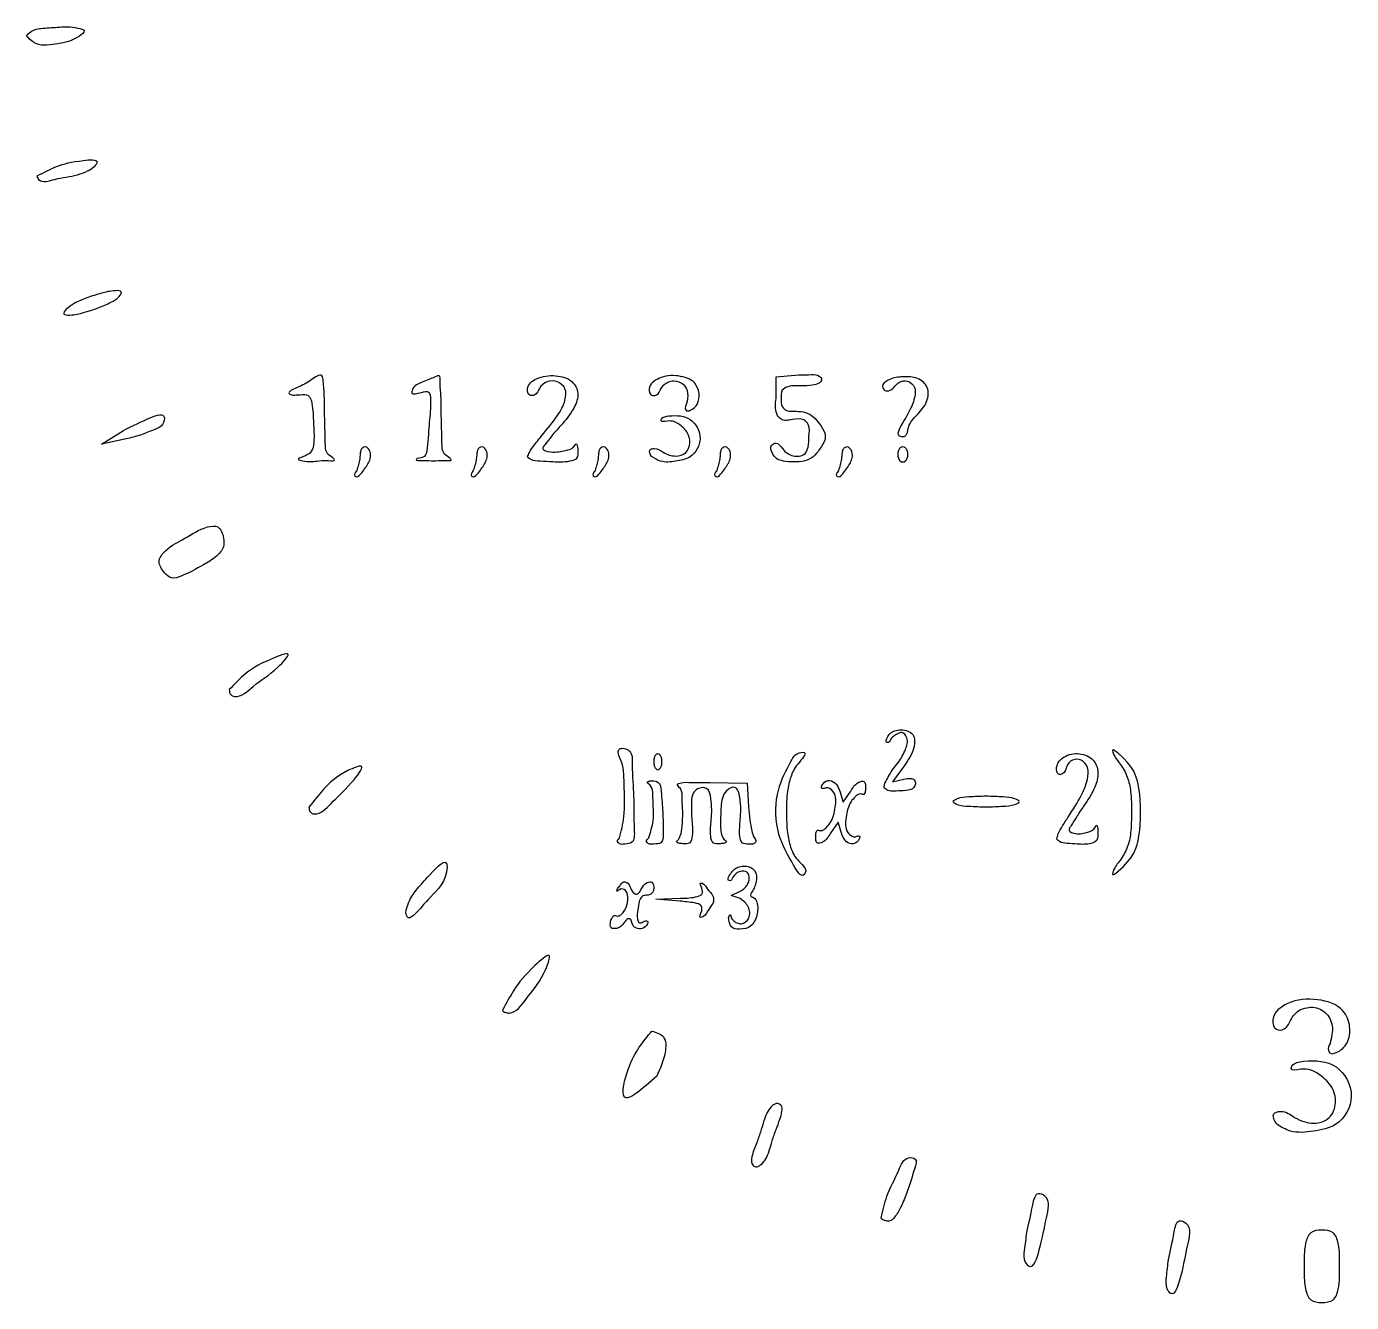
# Model space of a CAD drawing. Extents: x 376 to 676, y 43 to 343.
# Drawn here: x 376.5 to 526.9, y 43.2 to 188.2 of the extents above; entities that cross this region are included whole.
import ezdxf

# ---------------------------------------------------------------- set-up
doc = ezdxf.new("R2010")
doc.units = 0
doc.layers.get('0').update_dxf_attribs({"linetype": 'CONTINUOUS'})

msp = doc.modelspace()

# ---------------------------------------------------------------- linework, layer by layer
at = {"color": 7}
for p, q in [((376.457566, 187.08532), (376.457566, 187.08532)), ((377.655826, 171.192334), (377.655826, 171.192391)), ((380.960337, 156.058063), (380.960337, 156.058063)), ((461.564528, 148.381579), (464.155921, 148.587683)), ((461.564528, 145.907213), (461.564528, 148.381579)), ((451.376955, 145.251721), (451.376955, 145.251721)), ((384.962813, 140.735214), (387.464374, 142.298525)), ((475.385402, 141.951078), (475.385402, 141.951078)), ((387.96467, 141.380227), (384.962813, 140.735214)), ((407.893651, 139.312303), (407.893651, 139.312303)), ((420.821743, 139.104737), (420.821743, 139.104737)), ((433.346906, 139.263577), (433.346906, 139.263603)), ((447.432024, 139.321992), (447.432024, 139.321955)), ((461.187366, 139.596413), (461.187366, 139.596413)), ((475.385402, 139.571606), (475.385402, 139.571606)), ((413.947458, 137.747102), (413.947458, 137.747102)), ((427.192458, 137.747102), (427.192458, 137.747102)), ((441.013303, 137.747102), (441.013303, 137.747102)), ((454.834177, 137.747102), (454.834177, 137.747102)), ((468.655051, 137.747102), (468.655051, 137.747102)), ((392.133938, 126.126387), (392.133938, 126.126367)), ((399.478461, 112.855875), (399.478461, 112.855875)), ((447.673776, 104.661606), (447.673776, 104.661606)), ((476.138399, 104.220939), (474.797589, 102.391481)), ((454.041951, 102.314931), (458.287448, 102.248632)), ((474.029747, 102.406199), (474.029747, 102.406199)), ((474.797589, 102.391481), (476.094796, 102.688819)), ((458.287448, 102.248632), (458.437788, 99.545919)), ((468.818796, 101.309261), (469.177755, 100.06827)), ((469.177755, 100.06827), (470.055946, 101.309261)), ((408.532715, 99.499711), (408.532715, 99.499711)), ((481.637471, 100.137276), (481.637471, 100.137276)), ((468.62443, 97.793376), (467.746239, 96.55238)), ((468.983416, 96.55238), (468.62443, 97.793376)), ((443.805666, 96.035222), (443.805666, 96.035222)), ((447.107949, 96.035222), (447.107723, 96.035222)), ((450.386157, 95.710858), (450.386157, 95.710858)), ((466.07077, 96.251844), (466.07077, 96.251844)), ((493.430465, 95.893337), (493.430465, 95.893577)), ((500.640424, 93.457079), (500.640424, 93.457079)), ((463.551316, 92.930927), (463.551316, 92.930746)), ((447.909657, 89.050803), (450.672472, 89.164877)), ((450.662961, 88.831584), (447.909657, 89.050803)), ((456.470163, 89.475245), (457.49669, 89.960857)), ((457.49669, 89.131936), (456.470163, 89.475245)), ((419.520077, 87.505549), (419.520134, 87.505549)), ((453.154306, 87.739184), (453.154306, 87.739184)), ((442.784756, 86.560849), (442.784982, 86.560849)), ((456.201911, 86.715115), (456.201911, 86.715115)), ((430.490958, 76.440507), (430.490958, 76.440507)), ((447.465496, 74.07163), (447.465496, 74.07163)), ((524.473837, 72.66714), (524.473837, 72.66714)), ((518.393528, 63.527449), (518.393528, 63.527647)), ((459.015045, 60.458593), (459.015045, 60.458593)), ((473.517458, 52.856655), (473.517542, 52.856655)), ((490.005614, 51.212033), (490.005614, 51.212033)), ((506.125103, 48.129828), (506.125046, 48.129828)), ((521.547221, 47.359277), (521.547221, 47.359277))]:
    msp.add_line(p, q, dxfattribs=at)
for points, knots in [([(380.20988, 188.096994), (380.819649, 188.131396), (381.658794, 188.178739), (383.31953, 187.74119), (381.779448, 186.506413), (380.209733, 186.25565), (377.762, 185.797854), (376.807362, 186.740074), (376.457566, 187.08532)], [0, 0, 0, 0, 2.074821, 2.85531, 3.649552, 6.234218, 8.68664, 10.10494, 10.10494, 10.10494, 10.10494]), ([(376.457566, 187.08532), (376.617685, 187.275308), (377.084883, 187.829657), (378.514031, 187.998836), (379.590252, 188.061129), (380.20988, 188.096994)], [0, 0, 0, 0, 0.728007, 2.124197, 4.018918, 4.018918, 4.018918, 4.018918]), ([(377.655826, 171.192391), (378.4225, 171.582316), (380.162583, 172.467311), (381.882103, 172.862954), (384.825561, 173.148518), (384.073102, 172.067974), (383.292295, 171.680643), (381.739444, 171.07111), (380.105866, 170.989725), (378.021036, 170.266356), (377.725026, 171.01688), (377.655826, 171.192334)], [0, 0, 0, 0, 2.462554, 5.589138, 7.137075, 7.729647, 8.692752, 9.904366, 12.542841, 14.270076, 14.797055, 14.797055, 14.797055, 14.797055]), ([(380.960337, 156.058063), (381.259139, 156.285221), (381.978628, 156.832199), (383.338981, 157.39424), (384.990945, 157.876878), (386.067064, 158.172307), (387.447267, 158.178677), (386.833454, 157.236494), (385.942068, 156.796763), (384.58671, 156.133622), (382.932889, 155.688725), (381.85796, 155.369267), (380.476341, 155.391656), (380.804354, 155.843292), (380.960337, 156.058063)], [0, 0, 0, 0, 1.120517, 2.698114, 4.424686, 6.057248, 6.721311, 7.323451, 8.443968, 10.021564, 11.748137, 13.380674, 14.04475, 14.646884, 14.646884, 14.646884, 14.646884]), ([(407.893651, 139.312303), (408.225511, 139.458274), (408.922679, 139.764926), (409.182215, 141.345783), (409.011751, 143.177044), (409.01055, 144.874583), (408.610612, 146.434562), (407.628887, 146.340089), (406.989656, 146.317255), (406.541955, 146.291882), (405.969259, 146.647379), (407.755671, 147.371166), (408.374707, 147.72494), (410.056922, 148.919143), (410.197483, 147.435836), (410.298289, 146.074229), (410.297477, 143.669972), (410.392597, 141.634331), (410.387601, 139.601178), (411.15149, 139.292659), (411.600402, 138.809753), (410.300271, 138.908827), (409.391871, 138.799559), (408.339442, 138.701373), (407.033129, 138.989007), (407.579562, 139.194301), (407.893651, 139.312303)], [0, 0, 0, 0, 1.023294, 2.149719, 4.377118, 6.595774, 7.566293, 8.446352, 9.099819, 9.567623, 9.779375, 10.847582, 12.751258, 14.033568, 14.679106, 16.322966, 18.622652, 21.542674, 22.989838, 23.797559, 23.975019, 24.655629, 25.968864, 27.637243, 28.131984, 28.800784, 28.800784, 28.800784, 28.800784]), ([(420.821743, 139.104737), (421.137462, 139.140881), (421.822482, 139.219302), (422.069811, 141.06378), (422.143362, 143.133593), (422.404548, 145.048009), (422.26251, 146.844721), (421.238954, 146.620877), (420.055963, 146.227115), (420.424795, 147.496007), (421.399884, 147.713025), (422.295417, 148.16683), (422.831902, 148.339801), (423.456572, 148.63007), (423.390217, 147.337633), (423.583757, 146.123159), (423.526446, 143.650191), (423.638551, 141.636081), (423.634276, 139.602396), (424.392887, 139.291036), (424.847074, 138.815333), (423.545244, 138.937158), (422.692922, 138.779676), (421.842542, 138.932808), (420.53814, 138.821108), (420.773641, 139.056631), (420.821743, 139.104737)], [0, 0, 0, 0, 0.857098, 1.859659, 4.817617, 7.313008, 8.254546, 9.052755, 10.118436, 10.636297, 12.083709, 12.928262, 13.593736, 13.938501, 14.577687, 16.220285, 18.519839, 21.439862, 22.887026, 23.694721, 23.869013, 24.54802, 25.860766, 27.17348, 27.852486, 28.026775, 28.026775, 28.026775, 28.026775]), ([(433.346906, 139.263603), (433.416107, 139.446363), (433.61073, 139.960363), (434.212402, 140.757809), (435.310382, 142.10779), (436.62932, 143.686794), (437.639212, 145.442625), (437.819201, 147.04573), (436.784591, 147.937586), (435.512788, 147.962377), (434.671145, 147.177338), (434.380343, 146.270383), (433.453143, 146.175635), (433.166083, 147.378278), (434.563992, 148.429971), (436.44486, 148.627887), (438.433654, 148.14198), (439.295952, 146.430458), (438.570602, 144.52795), (437.337405, 143.07968), (436.112173, 141.724787), (435.533178, 140.926918), (434.810428, 140.046383), (436.401238, 139.707221), (437.446088, 140.009854), (438.525837, 140.151077), (438.879773, 140.869342), (439.069829, 140.400699), (439.048889, 139.948952), (439.097233, 139.008576), (437.727559, 138.651009), (436.386256, 138.693828), (434.923506, 138.776435), (433.877914, 138.832458), (433.474016, 139.160378), (433.346906, 139.263577)], [0, 0, 0, 0, 0.584326, 1.643376, 2.963916, 5.824502, 7.772161, 9.067919, 10.218666, 11.417511, 12.54951, 13.461944, 14.024585, 14.77194, 16.319469, 18.501909, 20.50807, 21.957802, 23.64036, 26.216375, 27.767991, 28.947895, 29.50874, 30.466191, 32.167249, 33.381312, 33.621115, 33.860631, 34.418174, 35.28777, 36.15907, 38.066872, 39.519205, 40.572734, 41.056549, 41.056549, 41.056549, 41.056549]), ([(451.376955, 145.251721), (451.486291, 145.688732), (451.687299, 146.492148), (451.114343, 147.655181), (450.128033, 147.998728), (449.358897, 147.834676), (448.82944, 147.538466), (448.44517, 146.968116), (448.197729, 146.27094), (447.274724, 146.175726), (446.983128, 147.400741), (448.435735, 148.476117), (450.3626, 148.626259), (452.340715, 148.022864), (452.927127, 146.526989), (452.759517, 145.267281), (452.093734, 144.651918), (451.420972, 144.426094), (451.175658, 144.835067), (451.296887, 145.085991), (451.376955, 145.251721)], [0, 0, 0, 0, 1.317873, 2.422824, 3.537116, 4.152224, 4.755388, 5.294799, 6.207232, 6.769872, 7.517227, 9.121617, 11.361284, 13.394604, 14.67261, 15.86132, 16.946819, 17.369998, 17.635845, 18.152994, 18.152994, 18.152994, 18.152994]), ([(464.155921, 148.587683), (464.643237, 148.605056), (465.415627, 148.632591), (466.383465, 148.63437), (466.877378, 148.067109), (466.391192, 147.527974), (465.552791, 147.403989), (464.351686, 147.297828), (463.182935, 147.443942), (462.086082, 146.889797), (462.16749, 145.910288), (462.098843, 145.021764), (462.882587, 144.403603), (463.858235, 144.505971), (464.911891, 144.390462), (465.876313, 143.879206), (466.532105, 143.002837), (467.159424, 142.150124), (467.159958, 141.023644), (466.520157, 140.162562), (465.855708, 139.242907), (464.763761, 138.746028), (463.593368, 138.680981), (462.513387, 138.76132), (461.613903, 139.003129), (461.315215, 139.418585), (461.187366, 139.596413)], [0, 0, 0, 0, 1.475294, 2.338321, 2.813317, 3.290516, 4.11162, 5.363234, 6.88423, 7.648843, 8.607726, 9.528506, 10.187149, 11.278643, 12.36255, 13.350367, 14.437685, 15.63223, 16.425854, 17.620401, 18.754732, 19.79043, 21.083318, 22.225116, 23.081987, 23.723226, 23.723226, 23.723226, 23.723226]), ([(475.385402, 141.951078), (475.435242, 142.099134), (475.581526, 142.533692), (475.997072, 143.270159), (476.700215, 144.418816), (477.343608, 145.74573), (477.45358, 147.406316), (476.433259, 148.006506), (475.777857, 147.857033), (475.375, 147.669504), (475.021816, 147.256536), (474.631105, 146.810427), (473.894372, 146.709531), (473.467468, 147.475942), (474.496386, 148.210114), (475.785194, 148.393437), (477.411715, 148.444953), (478.891378, 147.453146), (478.893762, 145.570659), (477.945678, 144.421357), (477.107989, 143.588306), (476.693738, 142.974383), (476.529141, 142.417306), (476.497617, 141.978817), (476.283039, 141.673251), (475.96523, 141.558428), (475.686341, 141.619318), (475.448734, 141.737338), (475.405032, 141.884827), (475.385402, 141.951078)], [0, 0, 0, 0, 0.46796, 1.373503, 2.526254, 4.497982, 5.871582, 6.9656, 7.408412, 7.862171, 8.268504, 9.023214, 9.616868, 10.159526, 11.090493, 12.602967, 14.297265, 15.817517, 17.35323, 19.284363, 20.141637, 20.914465, 21.470327, 21.868367, 22.215113, 22.523996, 22.818305, 23.063036, 23.262618, 23.262618, 23.262618, 23.262618]), ([(461.187366, 139.596413), (461.028007, 139.9709), (460.785052, 140.541835), (461.754036, 141.053705), (462.250311, 140.209411), (462.832874, 139.668697), (463.500871, 139.369969), (464.217958, 139.320718), (464.944744, 139.618396), (465.312131, 140.526695), (465.262532, 141.62237), (465.460518, 142.807986), (464.591323, 143.708267), (463.438183, 143.523941), (462.194867, 143.293772), (461.381669, 144.463565), (461.490375, 145.321784), (461.564528, 145.907213)], [0, 0, 0, 0, 1.01753, 1.551304, 2.58407, 3.305935, 4.037187, 4.702004, 5.435582, 6.212249, 7.434889, 8.798125, 9.526179, 10.798652, 12.099866, 12.900194, 14.617756, 14.617756, 14.617756, 14.617756]), ([(387.464374, 142.298525), (388.23163, 142.676517), (389.478527, 143.290806), (392.306687, 144.51743), (392.013281, 142.771963), (390.855507, 142.365307), (389.575892, 141.767958), (388.520499, 141.513984), (387.96467, 141.380227)], [0, 0, 0, 0, 3.023682, 4.913905, 5.823952, 6.880571, 8.41242, 10.116799, 10.116799, 10.116799, 10.116799]), ([(447.432024, 139.321955), (447.272742, 139.605368), (447.001168, 140.088583), (448.003594, 140.367243), (448.829726, 139.679769), (450.060241, 139.235756), (451.441683, 139.635179), (451.916293, 140.919697), (451.555145, 142.182074), (450.492014, 143.083509), (449.649219, 143.505287), (448.415645, 143.197775), (448.667984, 143.854055), (449.986534, 144.034243), (452.007937, 143.943081), (453.413155, 141.38357), (452.117905, 139.129436), (450.172413, 138.773518), (448.586034, 138.598808), (447.766099, 139.112637), (447.432024, 139.321992)], [0, 0, 0, 0, 0.762004, 1.299207, 2.412247, 3.886523, 5.090683, 6.277798, 7.566318, 8.825301, 10.19253, 10.893212, 11.067848, 11.986234, 14.429337, 16.870701, 19.218684, 20.967504, 22.647421, 23.80252, 23.80252, 23.80252, 23.80252]), ([(413.947458, 137.747102), (414.017253, 137.960376), (414.158273, 138.391298), (414.299339, 139.018904), (414.334683, 139.57099), (414.386378, 140.019893), (414.589903, 140.337577), (415.092838, 140.550567), (415.692543, 139.687752), (415.338263, 138.513904), (414.69339, 137.731572), (414.122637, 136.928755), (413.556991, 137.178091), (413.77562, 137.496688), (413.947458, 137.747102)], [0, 0, 0, 0, 0.673437, 1.360686, 1.91926, 2.338139, 2.697148, 3.008045, 3.802488, 5.045045, 6.430366, 7.184078, 7.365231, 8.030534, 8.030534, 8.030534, 8.030534]), ([(427.192458, 137.747102), (427.262258, 137.960375), (427.403289, 138.391295), (427.544345, 139.018905), (427.579681, 139.57099), (427.631377, 140.019895), (427.834914, 140.337581), (428.337861, 140.550564), (428.937563, 139.687753), (428.583267, 138.513903), (427.938386, 137.73157), (427.367642, 136.928762), (426.801981, 137.178084), (427.020616, 137.496687), (427.192458, 137.747102)], [0, 0, 0, 0, 0.67344, 1.360688, 1.919262, 2.338141, 2.697155, 3.00807, 3.802507, 5.045066, 6.430391, 7.184099, 7.365263, 8.030568, 8.030568, 8.030568, 8.030568]), ([(441.013303, 137.747102), (441.083109, 137.960375), (441.224151, 138.391292), (441.365198, 139.018906), (441.400523, 139.570991), (441.452229, 140.0199), (441.655781, 140.337581), (442.158732, 140.550564), (442.758438, 139.687754), (442.404141, 138.513904), (441.759259, 137.731565), (441.188515, 136.928765), (440.622847, 137.178078), (440.841472, 137.496686), (441.013303, 137.747102)], [0, 0, 0, 0, 0.673444, 1.360691, 1.919264, 2.338144, 2.697166, 3.008088, 3.802525, 5.045084, 6.430409, 7.184118, 7.365288, 8.030588, 8.030588, 8.030588, 8.030588]), ([(454.834177, 137.747102), (454.903977, 137.960375), (455.045008, 138.391295), (455.186065, 139.018905), (455.221398, 139.570991), (455.273103, 140.019897), (455.476644, 140.337576), (455.979582, 140.550567), (456.579291, 139.687753), (456.22501, 138.513907), (455.580134, 137.73156), (455.009379, 136.928761), (454.443716, 137.178082), (454.662342, 137.496686), (454.834177, 137.747102)], [0, 0, 0, 0, 0.67344, 1.360688, 1.919262, 2.338142, 2.697159, 3.008063, 3.802505, 5.045063, 6.430383, 7.184102, 7.365267, 8.030568, 8.030568, 8.030568, 8.030568]), ([(468.655051, 137.747102), (468.724851, 137.960375), (468.865882, 138.391295), (469.006939, 139.018905), (469.042272, 139.570991), (469.093977, 140.019897), (469.297517, 140.337576), (469.800456, 140.550567), (470.400164, 139.687753), (470.045877, 138.513897), (469.40098, 137.731581), (468.830239, 136.928759), (468.264589, 137.178087), (468.483215, 137.496688), (468.655051, 137.747102)], [0, 0, 0, 0, 0.67344, 1.360688, 1.919262, 2.338142, 2.697159, 3.008063, 3.802505, 5.045063, 6.430395, 7.184097, 7.365256, 8.030557, 8.030557, 8.030557, 8.030557]), ([(475.385402, 139.571606), (475.399957, 139.719671), (475.426788, 139.992619), (475.629747, 140.327678), (475.960966, 140.484585), (476.294023, 140.327682), (476.490003, 139.992621), (476.562683, 139.571605), (476.490004, 139.150588), (476.294024, 138.815524), (475.960966, 138.658621), (475.629747, 138.815529), (475.426788, 139.15059), (475.399957, 139.42354), (475.385402, 139.571606)], [0, 0, 0, 0, 0.442198, 0.815162, 1.12844, 1.441737, 1.814706, 2.256903, 2.699105, 3.072075, 3.385372, 3.69865, 4.071616, 4.513817, 4.513817, 4.513817, 4.513817]), ([(392.133938, 126.126367), (391.819336, 126.537995), (391.178683, 127.376227), (392.487787, 129.070632), (394.544919, 130.014039), (396.313773, 131.269399), (398.410083, 131.579709), (398.871787, 130.18607), (398.929899, 128.926236), (397.9091, 127.820744), (396.235796, 126.832388), (394.639264, 125.973144), (392.928634, 125.319895), (392.382304, 125.874335), (392.133938, 126.126387)], [0, 0, 0, 0, 1.39372, 2.838152, 5.440164, 8.340027, 9.500285, 10.919201, 11.93764, 13.242757, 15.087677, 17.785972, 18.962136, 19.942513, 19.942513, 19.942513, 19.942513]), ([(399.478461, 112.855875), (400.019747, 113.420893), (401.421784, 114.884402), (403.179381, 115.934176), (407.009413, 117.446943), (404.297337, 114.581729), (402.612896, 113.74736), (400.777934, 111.872164), (399.738601, 112.16385), (399.519323, 112.474917), (399.492648, 112.723612), (399.478461, 112.855875)], [0, 0, 0, 0, 2.263544, 5.863026, 7.932012, 9.777606, 13.341104, 15.760816, 16.07824, 16.426832, 16.822825, 16.822825, 16.822825, 16.822825]), ([(474.029747, 102.406199), (474.145611, 102.638874), (474.40187, 103.15349), (474.880657, 103.893122), (475.638188, 104.78567), (476.261256, 105.922357), (476.655118, 107.200936), (475.987741, 108.097678), (475.390616, 107.870836), (474.982316, 107.601793), (474.571992, 107.295954), (474.38371, 106.763408), (473.950665, 106.918309), (474.224732, 107.435483), (474.435641, 107.900011), (475.070687, 108.215672), (475.969544, 108.359135), (477.385195, 107.931803), (477.296753, 105.878049), (476.580743, 104.853745), (476.138399, 104.220939)], [0, 0, 0, 0, 0.779429, 1.723895, 2.635715, 4.278151, 5.626485, 6.448524, 6.856361, 7.377208, 7.927967, 8.467531, 8.599186, 9.105063, 9.657774, 10.297786, 11.048111, 12.468194, 13.916373, 16.257165, 16.257165, 16.257165, 16.257165]), ([(443.805666, 96.035222), (443.996734, 96.820438), (444.486178, 98.831878), (444.28623, 101.844411), (444.294522, 104.383286), (443.566515, 105.580058), (443.753035, 106.204354), (444.398973, 106.208557), (445.287155, 105.775724), (445.187707, 103.512541), (445.484754, 100.636765), (445.382647, 97.970803), (445.547594, 95.417269), (444.704543, 95.338742), (444.395313, 95.309939)], [0, 0, 0, 0, 2.410213, 6.17409, 9.048437, 9.819428, 10.189391, 10.742219, 11.438955, 12.987817, 16.590032, 20.404578, 21.839788, 22.671172, 22.671172, 22.671172, 22.671172]), ([(447.673776, 104.661606), (447.686219, 104.815426), (447.708572, 105.09174), (447.854855, 105.433373), (448.145304, 105.622684), (448.436969, 105.433373), (448.577771, 105.091744), (448.639176, 104.661607), (448.57777, 104.23147), (448.436969, 103.889842), (448.145304, 103.700527), (447.854855, 103.889842), (447.708572, 104.231474), (447.686219, 104.507788), (447.673776, 104.661606)], [0, 0, 0, 0, 0.460348, 0.826947, 1.094961, 1.362981, 1.729587, 2.189935, 2.65028, 3.016888, 3.284909, 3.552923, 3.919524, 4.379868, 4.379868, 4.379868, 4.379868]), ([(463.551316, 92.930746), (462.904759, 94.064923), (461.511712, 96.508576), (461.385574, 100.849729), (462.720294, 103.793682), (463.818918, 105.750118), (465.254084, 105.742009), (463.731653, 104.184421), (463.236567, 103.033582), (462.736146, 101.052489), (462.784162, 98.94542), (462.748752, 96.814153), (463.189515, 94.949933), (463.787265, 93.4973), (465.237562, 92.504054), (464.45202, 91.394761), (463.969598, 92.21754), (463.551316, 92.930927)], [0, 0, 0, 0, 3.890677, 8.382704, 12.182844, 13.979644, 14.330605, 15.782797, 17.500387, 19.16736, 21.544934, 23.89672, 25.540824, 27.162242, 28.917999, 29.166384, 30.786177, 30.786177, 30.786177, 30.786177]), ([(493.430465, 95.893577), (493.486534, 96.084048), (493.640766, 96.607983), (494.13381, 97.451638), (495.041144, 98.877284), (496.148453, 100.557888), (496.945502, 102.422533), (497.107245, 103.955202), (496.326976, 104.962428), (495.134445, 104.98329), (494.490119, 104.157439), (494.33978, 103.250908), (493.45125, 103.163495), (493.322779, 104.352146), (494.275055, 105.424665), (496.012557, 105.745258), (497.701137, 105.066915), (498.28531, 103.376203), (497.744493, 101.486555), (496.71105, 99.897543), (495.686722, 98.470553), (495.22769, 97.617689), (494.627831, 96.766644), (495.873858, 96.342511), (496.834689, 96.660851), (497.694814, 96.876824), (497.964475, 97.575717), (498.122453, 97.066266), (498.090122, 96.618556), (498.187804, 95.70193), (497.061939, 95.228477), (495.910411, 95.305783), (494.723672, 95.373836), (493.837957, 95.461069), (493.532343, 95.785265), (493.430465, 95.893337)], [0, 0, 0, 0, 0.594195, 1.634475, 2.907832, 5.677724, 7.639101, 8.996468, 10.06655, 11.048642, 12.09782, 12.986688, 13.447863, 14.21215, 15.687471, 17.489292, 19.193309, 20.652469, 22.392343, 24.897128, 26.381166, 27.523159, 28.082323, 28.903512, 30.301144, 31.361756, 31.59235, 31.830549, 32.413161, 33.319784, 34.071713, 35.635264, 36.825962, 37.69875, 38.135184, 38.135184, 38.135184, 38.135184]), ([(500.640424, 93.457079), (500.941941, 93.939328), (501.538935, 94.894165), (501.921215, 96.796983), (501.920484, 98.927927), (501.924712, 101.074417), (501.529622, 102.943924), (500.714332, 104.426463), (499.979755, 105.156038), (499.685016, 106.237183), (502.110829, 104.26088), (503.022173, 101.813125), (503.021614, 96.049339), (502.111744, 93.598509), (499.684653, 91.625352), (499.981197, 92.701993), (500.346081, 93.119935), (500.640424, 93.457079)], [0, 0, 0, 0, 1.693387, 3.35285, 5.725158, 8.09751, 9.75699, 11.45038, 12.920471, 13.272802, 13.984136, 18.651261, 24.025107, 28.692234, 29.403576, 29.755896, 31.226013, 31.226013, 31.226013, 31.226013]), ([(408.532715, 99.499711), (409.062177, 100.176413), (410.352766, 101.825906), (411.907083, 103.289404), (415.302383, 104.657865), (412.780705, 101.486021), (411.402707, 100.40626), (409.787685, 98.553028), (408.803596, 98.800509), (408.556136, 99.112078), (408.540767, 99.366437), (408.532715, 99.499711)], [0, 0, 0, 0, 2.507286, 6.111626, 7.704539, 9.89653, 13.214167, 15.392405, 15.74647, 16.104186, 16.497909, 16.497909, 16.497909, 16.497909]), ([(447.107723, 96.035222), (447.315689, 96.675373), (447.799923, 98.165925), (447.526924, 100.226105), (447.63936, 101.828906), (446.84438, 102.304357), (447.180049, 102.50767), (447.578507, 102.51319), (448.43223, 102.398284), (448.580753, 100.767906), (448.697936, 98.88836), (448.801601, 97.073626), (448.693533, 95.321106), (447.73503, 95.339209), (447.139293, 95.233772), (446.750514, 95.66035), (446.969201, 95.889706), (447.107949, 96.035222)], [0, 0, 0, 0, 1.989885, 4.633322, 6.260894, 6.485094, 6.684672, 7.122347, 7.828334, 8.886296, 11.278233, 13.771265, 14.77323, 15.577972, 16.231224, 16.519789, 17.020638, 17.020638, 17.020638, 17.020638]), ([(450.386157, 95.710858), (450.501951, 95.880851), (450.833315, 96.367315), (450.90925, 97.512202), (451.037633, 98.925975), (450.830703, 100.36685), (451.008696, 101.439517), (450.185528, 102.102817), (451.084311, 102.368211), (452.183102, 102.277015), (453.337645, 102.300565), (454.041951, 102.314931)], [0, 0, 0, 0, 0.609664, 1.744661, 3.325957, 4.911016, 6.028574, 6.619444, 6.930678, 8.246046, 10.303677, 10.303677, 10.303677, 10.303677]), ([(466.07077, 96.251844), (466.07535, 96.388459), (466.082743, 96.60899), (466.235346, 96.961573), (466.521053, 96.839813), (466.88092, 96.83784), (467.300371, 97.211912), (468.008653, 97.981192), (468.312914, 99.456293), (468.474242, 101.055129), (467.39298, 101.903073), (466.944778, 101.55058), (466.659417, 101.700208), (466.878995, 102.189552), (467.379345, 102.695958), (468.434106, 102.301106), (468.677795, 101.672804), (468.818796, 101.309261)], [0, 0, 0, 0, 0.433065, 0.699071, 0.907662, 1.226815, 1.764487, 2.484937, 4.375, 6.114379, 7.095847, 7.436598, 7.610971, 7.87473, 8.754105, 9.580083, 10.714242, 10.714242, 10.714242, 10.714242]), ([(470.055946, 101.309261), (470.278188, 101.701161), (470.595643, 102.260957), (471.733984, 102.614904), (471.73911, 101.697785), (471.719102, 101.257395), (471.566887, 100.899314), (471.281075, 101.022018), (470.921255, 101.023666), (470.501807, 100.649765), (469.793532, 99.880412), (469.489284, 98.405366), (469.327929, 96.806508), (470.409188, 95.958577), (470.857403, 96.311063), (471.142779, 96.161438), (470.923239, 95.672086), (470.42287, 95.165685), (469.368115, 95.560533), (469.124421, 96.188836), (468.983416, 96.55238)], [0, 0, 0, 0, 1.361559, 1.944873, 2.793762, 3.226829, 3.492864, 3.701494, 4.020614, 4.558256, 5.278707, 7.168766, 8.908142, 9.889599, 10.230383, 10.404764, 10.66852, 11.547884, 12.373867, 13.50803, 13.50803, 13.50803, 13.50803]), ([(476.094796, 102.688819), (476.33451, 102.742462), (476.72343, 102.829493), (477.312258, 102.659549), (477.451032, 102.138389), (477.198734, 101.595943), (476.418697, 101.366502), (475.443283, 101.367731), (474.521887, 101.235919), (473.682486, 101.720896), (473.902454, 102.154992), (474.029747, 102.406199)], [0, 0, 0, 0, 0.738029, 1.197399, 1.651675, 2.156408, 2.842025, 3.913126, 5.122803, 5.639619, 6.349488, 6.349488, 6.349488, 6.349488]), ([(458.437788, 99.545919), (458.475072, 99.057154), (458.544434, 98.147868), (458.777397, 96.971901), (458.967147, 96.171412), (459.395932, 95.673374), (459.004771, 95.251283), (458.430112, 95.335844), (457.575297, 95.306479), (457.363005, 96.651418), (457.553626, 98.306137), (457.618843, 100.004387), (457.129601, 102.089237), (455.478123, 101.244469), (455.298015, 99.376316), (455.234042, 97.456348), (455.333887, 96.066008), (456.036067, 95.531704), (455.595956, 95.364155), (455.171747, 95.367701), (454.286062, 95.288949), (454.047172, 96.644972), (454.254346, 98.243508), (454.308364, 99.996493), (453.918996, 101.828503), (452.69071, 101.717028), (452.02447, 101.038589), (451.93035, 99.795688), (451.97353, 98.166526), (452.141401, 96.728689), (451.924437, 95.295833), (451.024118, 95.365644), (450.597001, 95.364245), (450.16322, 95.531684), (450.316009, 95.65448), (450.386157, 95.710858)], [0, 0, 0, 0, 1.473384, 2.74105, 3.544295, 4.04184, 4.350827, 4.980276, 5.740428, 6.545063, 8.409414, 10.933261, 12.200756, 13.225795, 15.111852, 17.530876, 19.078784, 19.287914, 19.535661, 20.054751, 20.857355, 21.644448, 23.527157, 25.927915, 27.178677, 28.182631, 28.878558, 29.909461, 31.75019, 33.748553, 34.57459, 35.378666, 35.896092, 36.142825, 36.352263, 36.352263, 36.352263, 36.352263]), ([(481.637471, 100.137276), (481.79596, 100.252931), (482.321474, 100.636417), (483.685891, 100.652604), (485.382292, 100.792656), (487.234316, 100.652602), (488.326094, 100.636421), (489.444068, 100.137272), (488.326083, 99.638187), (487.23432, 99.621956), (485.382293, 99.481906), (483.685885, 99.621959), (482.32149, 99.638181), (481.795961, 100.021634), (481.637471, 100.137276)], [0, 0, 0, 0, 0.580657, 1.925326, 3.883673, 5.842, 7.186662, 7.767318, 8.347957, 9.69262, 11.650948, 13.609296, 14.953967, 15.534607, 15.534607, 15.534607, 15.534607]), ([(467.746239, 96.55238), (467.524345, 96.155902), (467.207391, 95.589571), (466.066726, 95.266486), (466.069265, 95.88515), (466.07077, 96.251844)], [0, 0, 0, 0, 1.361552, 1.944853, 2.793739, 2.793739, 2.793739, 2.793739]), ([(444.395313, 95.309939), (444.166056, 95.279495), (443.835484, 95.235597), (443.448748, 95.659627), (443.667129, 95.889435), (443.805666, 96.035222)], [0, 0, 0, 0, 0.653247, 0.941934, 1.442839, 1.442839, 1.442839, 1.442839]), ([(419.520134, 87.505549), (419.60747, 87.892727), (419.819264, 88.831651), (420.787964, 90.239869), (421.94175, 91.471115), (424.286033, 94.1098), (424.154919, 90.865015), (422.212566, 89.371585), (421.088996, 87.804887), (419.784745, 86.625852), (419.595776, 87.253943), (419.520077, 87.505549)], [0, 0, 0, 0, 1.191335, 2.889042, 4.797031, 7.475047, 8.509333, 12.298963, 14.376496, 15.3343, 15.974401, 15.974401, 15.974401, 15.974401]), ([(457.49669, 89.960857), (457.678016, 90.073608), (458.037814, 90.297338), (458.402512, 90.805328), (458.5936, 91.437759), (458.375474, 92.276746), (457.34401, 92.252885), (456.744948, 91.807515), (456.456886, 91.080452), (456.025932, 91.233223), (456.415471, 92.037216), (457.001323, 92.729647), (458.385715, 92.956814), (459.345456, 92.236807), (459.366926, 91.394194), (459.278985, 90.767323), (459.011783, 90.168908), (458.735654, 89.804331), (458.621007, 89.328211), (459.216809, 89.274125), (459.562778, 88.295219), (459.44661, 87.148686), (458.80043, 85.831158), (457.591978, 85.58273), (456.393852, 85.746074), (456.264464, 86.399306), (456.201911, 86.715115)], [0, 0, 0, 0, 0.636603, 1.263192, 1.813595, 2.636952, 3.340263, 4.42926, 4.968915, 5.101396, 5.606933, 6.852982, 8.170851, 9.314458, 9.920844, 10.59399, 11.229515, 11.80869, 12.102679, 12.360163, 13.259373, 14.737062, 15.933094, 17.283695, 18.219985, 19.0963, 19.0963, 19.0963, 19.0963]), ([(442.784982, 86.560849), (442.836254, 86.698146), (442.923356, 86.931388), (443.158401, 87.240503), (443.440087, 87.163771), (443.741501, 87.104784), (444.076807, 87.389791), (444.55355, 87.943774), (444.77523, 88.899609), (444.69321, 90.031168), (443.930684, 90.35472), (443.473518, 89.847991), (443.526363, 90.28287), (443.859069, 90.515169), (444.121514, 91.098214), (444.790765, 90.93955), (445.054994, 90.331617), (445.296122, 89.686688), (445.982965, 89.578829), (446.305277, 90.33293), (446.698104, 90.951444), (447.643196, 91.098967), (447.712113, 90.332678), (447.605804, 89.834737), (447.272233, 89.515909), (446.823668, 89.504345), (446.269335, 89.423764), (445.959257, 88.693904), (445.874386, 87.812323), (445.750299, 87.048186), (445.954337, 86.247658), (446.47935, 86.455205), (446.758641, 86.639096), (447.08669, 86.524722), (446.880024, 86.039474), (446.453723, 85.631872), (445.576214, 85.705194), (445.166389, 86.247883), (445.1015, 86.860633), (444.595415, 86.830961), (444.253434, 86.238139), (443.718986, 85.687322), (442.650603, 85.685646), (442.73731, 86.251316), (442.784756, 86.560849)], [0, 0, 0, 0, 0.454242, 0.771676, 0.995749, 1.261898, 1.664411, 2.197056, 3.477297, 4.537086, 5.223768, 5.553496, 5.686376, 6.227959, 6.866745, 7.233053, 7.98983, 8.762234, 9.108092, 9.786062, 10.825047, 11.344777, 12.096718, 12.522564, 12.924234, 13.34634, 13.851568, 14.478565, 15.480211, 16.526099, 16.978475, 17.450651, 17.831579, 18.017569, 18.282735, 19.074723, 19.789459, 20.583839, 21.02604, 21.281539, 21.850099, 22.941915, 23.572087, 24.333632, 24.333632, 24.333632, 24.333632]), ([(450.672472, 89.164877), (451.231723, 89.169217), (452.04003, 89.175489), (453.262883, 89.523995), (453.226295, 90.22739), (452.795101, 90.949199), (453.475118, 90.813799), (453.741473, 90.110995), (454.445056, 89.574521), (454.533273, 88.632676), (453.852309, 87.953727), (453.625031, 87.167972), (452.763018, 86.876578), (452.988087, 87.37275), (453.154306, 87.739184)], [0, 0, 0, 0, 1.760744, 2.544874, 3.209429, 3.813676, 4.005653, 4.90109, 5.919604, 6.530857, 7.469234, 8.626202, 8.898413, 9.667244, 9.667244, 9.667244, 9.667244]), ([(453.154306, 87.739184), (453.160024, 87.943726), (453.174337, 88.455692), (451.964277, 88.707724), (451.183431, 88.782046), (450.662961, 88.831584)], [0, 0, 0, 0, 0.555, 1.389161, 3.056574, 3.056574, 3.056574, 3.056574]), ([(456.201911, 86.715115), (456.181977, 86.866017), (456.155892, 87.063496), (456.395472, 87.371639), (456.484004, 86.894487), (456.703846, 86.623483), (457.121886, 86.337707), (457.812648, 86.156834), (458.703526, 86.909015), (458.554218, 88.311058), (457.851628, 88.856424), (457.49669, 89.131936)], [0, 0, 0, 0, 0.461287, 0.603667, 0.896108, 1.34742, 1.839075, 2.337866, 3.400936, 4.684954, 5.995889, 5.995889, 5.995889, 5.995889]), ([(430.490958, 76.440507), (430.911732, 77.211223), (431.956302, 79.124525), (433.34311, 80.783007), (436.39829, 83.542452), (434.878104, 79.608405), (433.514862, 78.27443), (431.971992, 76.005238), (430.931319, 76.157638), (430.608946, 76.229953), (430.523572, 76.382306), (430.490958, 76.440507)], [0, 0, 0, 0, 2.543499, 6.314237, 8.279009, 10.380128, 14.007091, 16.412649, 16.824122, 17.137056, 17.330501, 17.330501, 17.330501, 17.330501]), ([(524.473837, 72.66714), (524.642352, 73.340699), (524.952156, 74.578998), (524.06905, 76.37156), (522.548857, 76.901071), (521.363387, 76.648219), (520.547318, 76.191685), (519.955049, 75.312598), (519.573675, 74.238044), (518.151053, 74.091291), (517.701626, 75.979406), (519.940517, 77.63688), (522.910391, 77.868301), (525.959246, 76.938285), (526.863094, 74.632705), (526.604774, 72.69111), (525.578593, 71.742659), (524.541666, 71.394595), (524.163557, 72.024948), (524.350419, 72.4117), (524.473837, 72.66714)], [0, 0, 0, 0, 2.031216, 3.734273, 5.45172, 6.399796, 7.329462, 8.160853, 9.567178, 10.434369, 11.586265, 14.05911, 17.511101, 20.645042, 22.61484, 24.446994, 26.120074, 26.772321, 27.182073, 27.979163, 27.979163, 27.979163, 27.979163]), ([(448.016986, 68.964807), (446.387822, 67.509576), (443.544831, 64.970107), (444.887042, 70.984431), (446.493209, 72.907504), (447.465496, 74.07163)], [0, 0, 0, 0, 4.366472, 7.619758, 12.60987, 12.60987, 12.60987, 12.60987]), ([(447.465496, 74.07163), (447.98211, 73.919408), (449.134087, 73.579976), (449.029964, 71.146576), (448.401689, 69.793386), (448.016986, 68.964807)], [0, 0, 0, 0, 1.45966, 3.254839, 6.090169, 6.090169, 6.090169, 6.090169]), ([(518.393528, 63.527647), (518.14802, 63.964469), (517.729431, 64.709246), (519.27448, 65.13873), (520.547796, 64.079153), (522.444371, 63.394757), (524.573589, 64.010392), (525.3051, 65.990221), (524.748463, 67.935924), (523.109857, 69.325298), (521.810874, 69.975392), (519.909558, 69.501424), (520.298517, 70.512933), (522.330747, 70.790674), (525.44635, 70.650154), (527.612183, 66.705188), (525.615832, 63.230889), (522.617244, 62.682331), (520.172241, 62.413023), (518.908438, 63.20484), (518.393528, 63.527449)], [0, 0, 0, 0, 1.174474, 2.002466, 3.717997, 5.990284, 7.846251, 9.675961, 11.661948, 13.602418, 15.709726, 16.789674, 17.058842, 18.474338, 22.239866, 26.002737, 29.621685, 32.317118, 34.906355, 36.686615, 36.686615, 36.686615, 36.686615]), ([(459.015045, 60.458593), (459.160747, 60.841854), (459.468053, 61.650209), (459.88553, 62.848405), (460.197281, 63.98725), (460.567919, 64.944875), (461.064821, 65.575858), (461.6813, 65.96745), (462.265065, 65.60263), (462.258456, 64.844217), (461.988138, 63.963149), (461.544729, 62.863128), (461.135019, 61.664623), (460.821395, 60.525863), (460.451147, 59.568214), (459.954231, 58.937231), (459.337618, 58.545646), (458.754293, 58.910449), (458.758395, 59.66896), (458.919726, 60.165325), (459.015045, 60.458593)], [0, 0, 0, 0, 1.230399, 2.595092, 3.799803, 4.785619, 5.625554, 6.244827, 6.71687, 7.367486, 8.306968, 9.537367, 10.902063, 12.10678, 13.092588, 13.932518, 14.55179, 15.023834, 15.674449, 16.613932, 16.613932, 16.613932, 16.613932]), ([(473.517542, 52.856655), (473.698632, 53.704734), (474.108439, 55.623935), (475.32753, 57.660494), (476.091874, 59.853653), (477.667886, 59.627085), (477.059103, 57.68729), (476.601339, 56.131054), (475.82125, 54.188543), (475.220414, 53.101424), (474.531537, 52.412156), (474.004868, 52.538155), (473.646716, 52.616225), (473.553467, 52.789676), (473.517458, 52.856655)], [0, 0, 0, 0, 2.554977, 5.781905, 7.591955, 8.356222, 9.393785, 12.297224, 14.061987, 15.428756, 16.179039, 16.636413, 16.985622, 17.205305, 17.205305, 17.205305, 17.205305]), ([(490.005614, 51.212033), (490.217134, 52.143091), (490.522824, 53.488655), (490.99448, 55.864739), (492.858513, 55.136649), (492.039231, 52.108696), (491.829357, 50.319283), (490.739432, 46.767299), (489.606224, 48.030803), (489.793521, 49.42223), (489.925461, 50.535646), (490.005614, 51.212033)], [0, 0, 0, 0, 3.190316, 4.61064, 5.418687, 7.905012, 11.633056, 13.826007, 14.476655, 15.810514, 17.874924, 17.874924, 17.874924, 17.874924]), ([(506.125046, 48.129828), (506.332567, 49.059115), (506.629585, 50.389176), (507.048159, 52.782937), (508.86507, 52.032507), (508.023491, 49.032206), (507.884999, 47.300944), (506.753932, 43.636345), (505.762273, 45.029114), (505.929701, 46.361085), (506.05242, 47.47192), (506.125103, 48.129828)], [0, 0, 0, 0, 3.205852, 4.588441, 5.3608, 7.832135, 11.561136, 13.737057, 14.378941, 15.748242, 17.737253, 17.737253, 17.737253, 17.737253]), ([(521.547221, 47.359277), (521.524211, 48.203909), (521.489176, 49.489916), (522.11176, 51.363527), (523.548717, 51.520409), (524.984072, 51.363522), (525.613224, 49.489918), (525.507971, 47.359279), (525.613228, 45.228643), (524.984067, 43.355049), (523.548717, 43.198178), (522.111765, 43.355044), (521.489173, 45.228646), (521.524209, 46.514647), (521.547221, 47.359277)], [0, 0, 0, 0, 2.591765, 3.946131, 5.242425, 6.538707, 7.893076, 10.484842, 13.076599, 14.430956, 15.727237, 17.023529, 18.377883, 20.969641, 20.969641, 20.969641, 20.969641])]:
    msp.add_open_spline(points, degree=3, knots=knots, dxfattribs=at)

doc.saveas('drawing.dxf')
